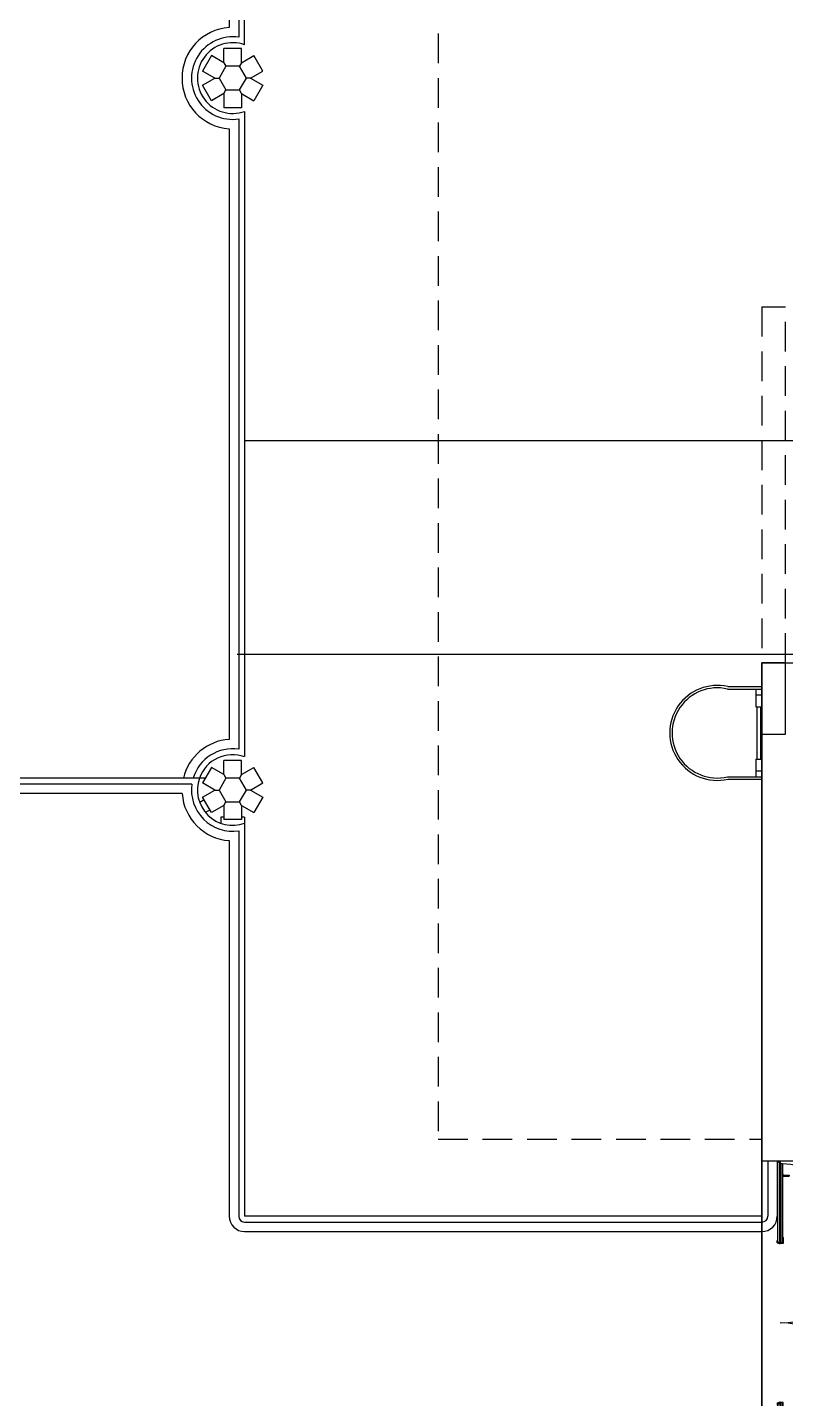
# Model space of a CAD drawing. Header units: millimetres. Extents: x 2801 to 3319, y 1187 to 1422.
# Drawn here: x 3039.33 to 3045.72, y 1261.8 to 1273.36 of the extents above; entities that cross this region are included whole.
import ezdxf

# ---------------------------------------------------------------- set-up
doc = ezdxf.new("R2010")
doc.units = ezdxf.units.MM
doc.linetypes.add('HIDDEN', pattern=[0.375, 0.25, -0.125])
for name, color, linetype in [('AR- ALV1', 235, 'Continuous'), ('AR-ALV', 2, 'Continuous'), ('AR-CALÇADA', 1, 'Continuous'), ('AR-CORRIMAO-V1', 2, 'Continuous'), ('AR-CORRIMÃO-V', 2, 'Continuous'), ('AR-ESTC', 3, 'Continuous'), ('AR-ESTMA-C', 3, 'Continuous'), ('AR-ESTMA-V', 1, 'Continuous'), ('AR-PERGOLAPROJ', 1, 'HIDDEN'), ('AR-PIS', 1, 'Continuous'), ('AR-PISO-V', 1, 'Continuous'), ('AR-PISO-V1', 1, 'Continuous'), ('AR-PORTA', 1, 'Continuous'), ('AR-PROJ', 1, 'HIDDEN'), ('AR-VIDRO', 1, 'Continuous'), ('EQUIPAMENTO', 2, 'Continuous'), ('maçaneta', 1, 'Continuous'), ('montantes', 1, 'Continuous'), ('mov', 1, 'Continuous')]:
    doc.layers.add(name, color=color, linetype=linetype)

# ---------------------------------------------------------------- blocks, each defined once
blk = doc.blocks.new('PV1')
at = {"layer": 'AR-VIDRO'}
for p, q in [((0.682, 0.02), (0.005, 0.02)), ((0.682, 0.005), (0.005, 0.005)), ((0.022, 0.044), (0.022, 0.029)), ((0.022, 0.044), (0.688, 0.044)), ((0.022, 0.029), (0.688, 0.029)), ((2.703, 0.044), (2.037, 0.044)), ((2.703, 0.029), (2.037, 0.029)), ((2.043, 0.02), (2.72, 0.02)), ((2.043, 0.005), (2.72, 0.005)), ((2.703, 0.044), (2.703, 0.029))]:
    blk.add_line(p, q, dxfattribs=at)
at = {"layer": 'maçaneta'}
for p, q in [((0.112, 0.044), (0.112, 0.049)), ((0.112, 0.049), (0.132, 0.049)), ((0.117, 0.099), (0.127, 0.099)), ((0.117, 0.049), (0.117, 0.099)), ((0.127, 0.049), (0.127, 0.099)), ((0.132, 0.044), (0.132, 0.049)), ((2.613, 0.049), (2.593, 0.049)), ((2.593, 0.044), (2.593, 0.049)), ((2.598, 0.049), (2.598, 0.099)), ((2.608, 0.099), (2.598, 0.099)), ((2.608, 0.049), (2.608, 0.099)), ((2.613, 0.044), (2.613, 0.049))]:
    blk.add_line(p, q, dxfattribs=at)
at = {"layer": 'montantes'}
for p, q in [((0, 0), (0, 0.025)), ((0, 0.025), (0.02, 0.025)), ((0, 0), (0.02, 0)), ((0.005, 0.005), (0.005, 0.02)), ((0.02, 0.02), (0.02, 0.025)), ((0.02, 0), (0.02, 0.005)), ((0.642, 0.049), (0.692, 0.049)), ((0.642, 0.025), (0.692, 0.025)), ((0.688, 0.025), (0.668, 0.025)), ((0.668, 0.02), (0.668, 0.025)), ((0.668, 0), (0.668, 0.005)), ((0.688, 0), (0.668, 0)), ((0.682, 0.005), (0.682, 0.02)), ((0.688, 0.044), (0.688, 0.029)), ((0.688, 0), (0.688, 0.025)), ((0.692, 0.049), (0.692, 0.025)), ((2.033, 0.049), (2.033, 0.025)), ((2.082, 0.049), (2.033, 0.049)), ((2.082, 0.025), (2.033, 0.025)), ((2.037, 0.044), (2.037, 0.029)), ((2.037, 0.025), (2.057, 0.025)), ((2.037, 0), (2.037, 0.025)), ((2.037, 0), (2.057, 0)), ((2.043, 0.005), (2.043, 0.02)), ((2.057, 0.02), (2.057, 0.025)), ((2.057, 0), (2.057, 0.005)), ((2.705, 0.02), (2.705, 0.025)), ((2.725, 0.025), (2.705, 0.025)), ((2.705, 0), (2.705, 0.005)), ((2.725, 0), (2.705, 0)), ((2.72, 0.005), (2.72, 0.02)), ((2.725, 0), (2.725, 0.025))]:
    blk.add_line(p, q, dxfattribs=at)
for centre in [(0.692, 0.02), (2.033, 0.02)]:
    blk.add_circle(centre, 0.005, dxfattribs=at)
for centre, start, end in [((0.642, 0.044), 90, 180), ((0.642, 0.03), 180, 270), ((2.082, 0.044), 0, 90), ((2.082, 0.03), 270, 0)]:
    blk.add_arc(centre, 0.005, start, end, dxfattribs=at)
at = {"layer": 'mov'}
for centre, start, end in [((0.692, 0.025), 0, 178.3547), ((2.033, 0.025), 1.6453, 180)]:
    blk.add_arc(centre, 0.671, start, end, dxfattribs=at)
blk = doc.blocks.new('escada tipo marinheiro')
at = {"layer": 'EQUIPAMENTO'}
for p, q in [((-0.338, 0.01), (-0.05, 0.01)), ((-0.05, 0.01), (-0.05, -0.16)), ((-0.34, -0.01), (-0.05, -0.01)), ((-0.1, -0.01), (-0.1, -0.16)), ((-0.1, -0.06), (-0.05, -0.06)), ((-0.1, -0.16), (-0.05, -0.16)), ((-0.09, -0.6), (-0.09, -0.16)), ((-0.06, -0.6), (-0.06, -0.16)), ((-0.1, -0.6), (-0.05, -0.6)), ((-0.1, -0.6), (-0.1, -0.75)), ((-0.05, -0.6), (-0.05, -0.77)), ((-0.34, -0.75), (-0.05, -0.75)), ((-0.338, -0.77), (-0.05, -0.77)), ((-0.1, -0.7), (-0.05, -0.7))]:
    blk.add_line(p, q, dxfattribs=at)
for radius, start, end in [(0.4, 77.1777, 282.8223), (0.38, 76.8427, 283.1573)]:
    blk.add_arc((-0.427, -0.38), radius, start, end, dxfattribs=at)
blk = doc.blocks.new('pilar15')
at = {"layer": 'AR-ESTMA-C'}
for p, q in [((0.075, 0.25), (-0.075, 0.25)), ((-0.075, 0.13), (-0.075, 0.25)), ((0.075, 0.13), (0.075, 0.25)), ((-0.179, 0.19), (-0.254, 0.06)), ((-0.075, 0.13), (-0.179, 0.19)), ((-0.075, 0.13), (-0.058, 0.1)), ((0.075, 0.13), (0.058, 0.1)), ((0.075, 0.13), (0.179, 0.19)), ((0.254, 0.06), (0.179, 0.19)), ((-0.15, 0), (-0.254, 0.06)), ((-0.254, -0.06), (-0.15, 0)), ((-0.15, 0), (-0.115, 0)), ((0.15, 0), (0.115, 0)), ((0.15, 0), (0.254, 0.06)), ((0.15, 0), (0.254, -0.06)), ((-0.179, -0.19), (-0.254, -0.06)), ((-0.075, -0.13), (-0.058, -0.1)), ((0.075, -0.13), (0.058, -0.1)), ((0.254, -0.06), (0.179, -0.19)), ((-0.075, -0.13), (-0.179, -0.19)), ((-0.075, -0.13), (-0.075, -0.25)), ((0.075, -0.13), (0.179, -0.19)), ((0.075, -0.13), (0.075, -0.25)), ((0.075, -0.25), (-0.075, -0.25))]:
    blk.add_line(p, q, dxfattribs=at)
blk.add_lwpolyline([(0.058, 0.1), (-0.058, 0.1), (-0.115, 0), (-0.058, -0.1), (0.058, -0.1), (0.115, 0)], close=True, dxfattribs=at)

msp = doc.modelspace()

# ---------------------------------------------------------------- linework, layer by layer
at = {"layer": 'AR- ALV1'}
for p, q in [((3045.525, 1268), (3046.375, 1268)), ((3045.525, 1267.4), (3045.525, 1268)), ((3045.525, 1251.35), (3045.525, 1267.4))]:
    msp.add_line(p, q, dxfattribs=at)
at = {"layer": 'AR-ALV'}
for p in [(3045.525, 1267.4), (3048.425, 1263.8)]:
    msp.add_line(p, (3045.525, 1263.8), dxfattribs=at)
at = {"layer": 'AR-CALÇADA'}
for p, q in [((3041.163, 1269.875), (3113.754, 1269.875)), ((3041.1, 1268.075), (3112.375, 1268.075))]:
    msp.add_line(p, q, dxfattribs=at)
at = {"layer": 'AR-CORRIMAO-V1'}
for p, q in [((3040.719, 1266.979), (3037.944, 1266.979)), ((3040.636, 1266.899), (3038.026, 1266.899)), ((3041.033, 1266.502), (3041.033, 1263.337)), ((3041.113, 1266.585), (3041.113, 1263.337)), ((3045.575, 1263.8), (3045.575, 1263.337)), ((3045.655, 1263.8), (3045.655, 1263.337)), ((3041.163, 1263.287), (3045.525, 1263.287)), ((3041.163, 1263.207), (3045.525, 1263.207))]:
    msp.add_line(p, q, dxfattribs=at)
for centre, radius, start, end in [((3041.063, 1266.929), 0.348, 171.7511, 278.2558), ((3041.063, 1266.929), 0.428, 184.0231, 265.9826), ((3041.163, 1263.337), 0.13, 180, 270), ((3041.163, 1263.337), 0.05, 180, 270), ((3045.525, 1263.337), 0.05, 270, 360), ((3045.525, 1263.337), 0.13, 270, 360)]:
    msp.add_arc(centre, radius, start, end, dxfattribs=at)
at = {"layer": 'AR-CORRIMÃO-V'}
for p, q in [((3041.113, 1278.585), (3041.113, 1273.274)), ((3041.033, 1278.502), (3041.033, 1273.356)), ((3041.113, 1272.585), (3041.113, 1267.274)), ((3041.033, 1272.502), (3041.033, 1267.356))]:
    msp.add_line(p, q, dxfattribs=at)
for centre, radius, start, end in [((3041.063, 1272.929), 0.428, 94.0174, 265.9826), ((3041.063, 1272.929), 0.348, 81.7442, 278.2558), ((3041.063, 1266.929), 0.428, 94.0174, 166.5006), ((3041.063, 1266.929), 0.348, 81.7442, 163.3176)]:
    msp.add_arc(centre, radius, start, end, dxfattribs=at)
at = {"layer": 'AR-ESTC'}
msp.add_lwpolyline([(3045.525, 1267.4), (3045.725, 1267.4), (3045.725, 1268), (3045.525, 1268)], close=True, dxfattribs=at)
at = {"layer": 'AR-ESTMA-V', "ltscale": 0.25}
for p, q in [((3040.832, 1267.029), (3040.782, 1267.029)), ((3040.822, 1266.847), (3040.784, 1266.825)), ((3040.79, 1266.829), (3040.782, 1266.829)), ((3040.872, 1266.761), (3040.834, 1266.739)), ((3040.963, 1266.699), (3040.963, 1266.648)), ((3040.988, 1266.699), (3040.963, 1266.699)), ((3041.163, 1266.699), (3041.138, 1266.699)), ((3041.163, 1266.699), (3041.163, 1266.648))]:
    msp.add_line(p, q, dxfattribs=at)
at = {"layer": 'AR-PERGOLAPROJ'}
for p, q in [((3045.525, 1271), (3045.525, 1268)), ((3045.525, 1271), (3045.725, 1271)), ((3045.725, 1268), (3045.725, 1271))]:
    msp.add_line(p, q, dxfattribs=at)
at = {"layer": 'AR-PIS'}
msp.add_line((3045.525, 1263.8), (3045.525, 1261.075), dxfattribs=at)
at = {"layer": 'AR-PISO-V'}
for p, q in [((3041.163, 1273.21), (3041.163, 1278.648)), ((3041.163, 1272.648), (3041.163, 1267.21))]:
    msp.add_line(p, q, dxfattribs=at)
for centre, end in [((3041.063, 1272.929), 289.5932), ((3041.063, 1266.929), 160.4154)]:
    msp.add_arc(centre, 0.298, 70.4068, end, dxfattribs=at)
at = {"layer": 'AR-PISO-V1'}
for p, q in [((3040.815, 1267.029), (3037.88, 1267.029)), ((3041.163, 1266.648), (3041.163, 1263.337)), ((3045.525, 1263.8), (3045.525, 1263.287)), ((3045.525, 1263.337), (3041.163, 1263.337)), ((3045.525, 1263.207), (3045.525, 1261.667))]:
    msp.add_line(p, q, dxfattribs=at)
msp.add_arc((3041.063, 1266.929), 0.298, 160.4154, 289.5932, dxfattribs=at)
at = {"layer": 'AR-PROJ'}
for p, q in [((3042.795, 1281.929), (3042.795, 1263.987)), ((3042.795, 1263.987), (3045.525, 1263.987))]:
    msp.add_line(p, q, dxfattribs=at)

# ---------------------------------------------------------------- block references
at = {"layer": 'AR-ESTMA-C', "ltscale": 0.25}
for p in [(3041.063, 1272.929), (3041.063, 1266.929)]:
    msp.add_blockref('pilar15', p, dxfattribs=at)
at = {"layer": 'AR-PORTA', "rotation": 270}
msp.add_blockref('PV1', (3045.655, 1263.8), dxfattribs=at)
at = {"layer": 'EQUIPAMENTO'}
msp.add_blockref('escada tipo marinheiro', (3045.575, 1267.79), dxfattribs=at)

doc.saveas('drawing.dxf')
